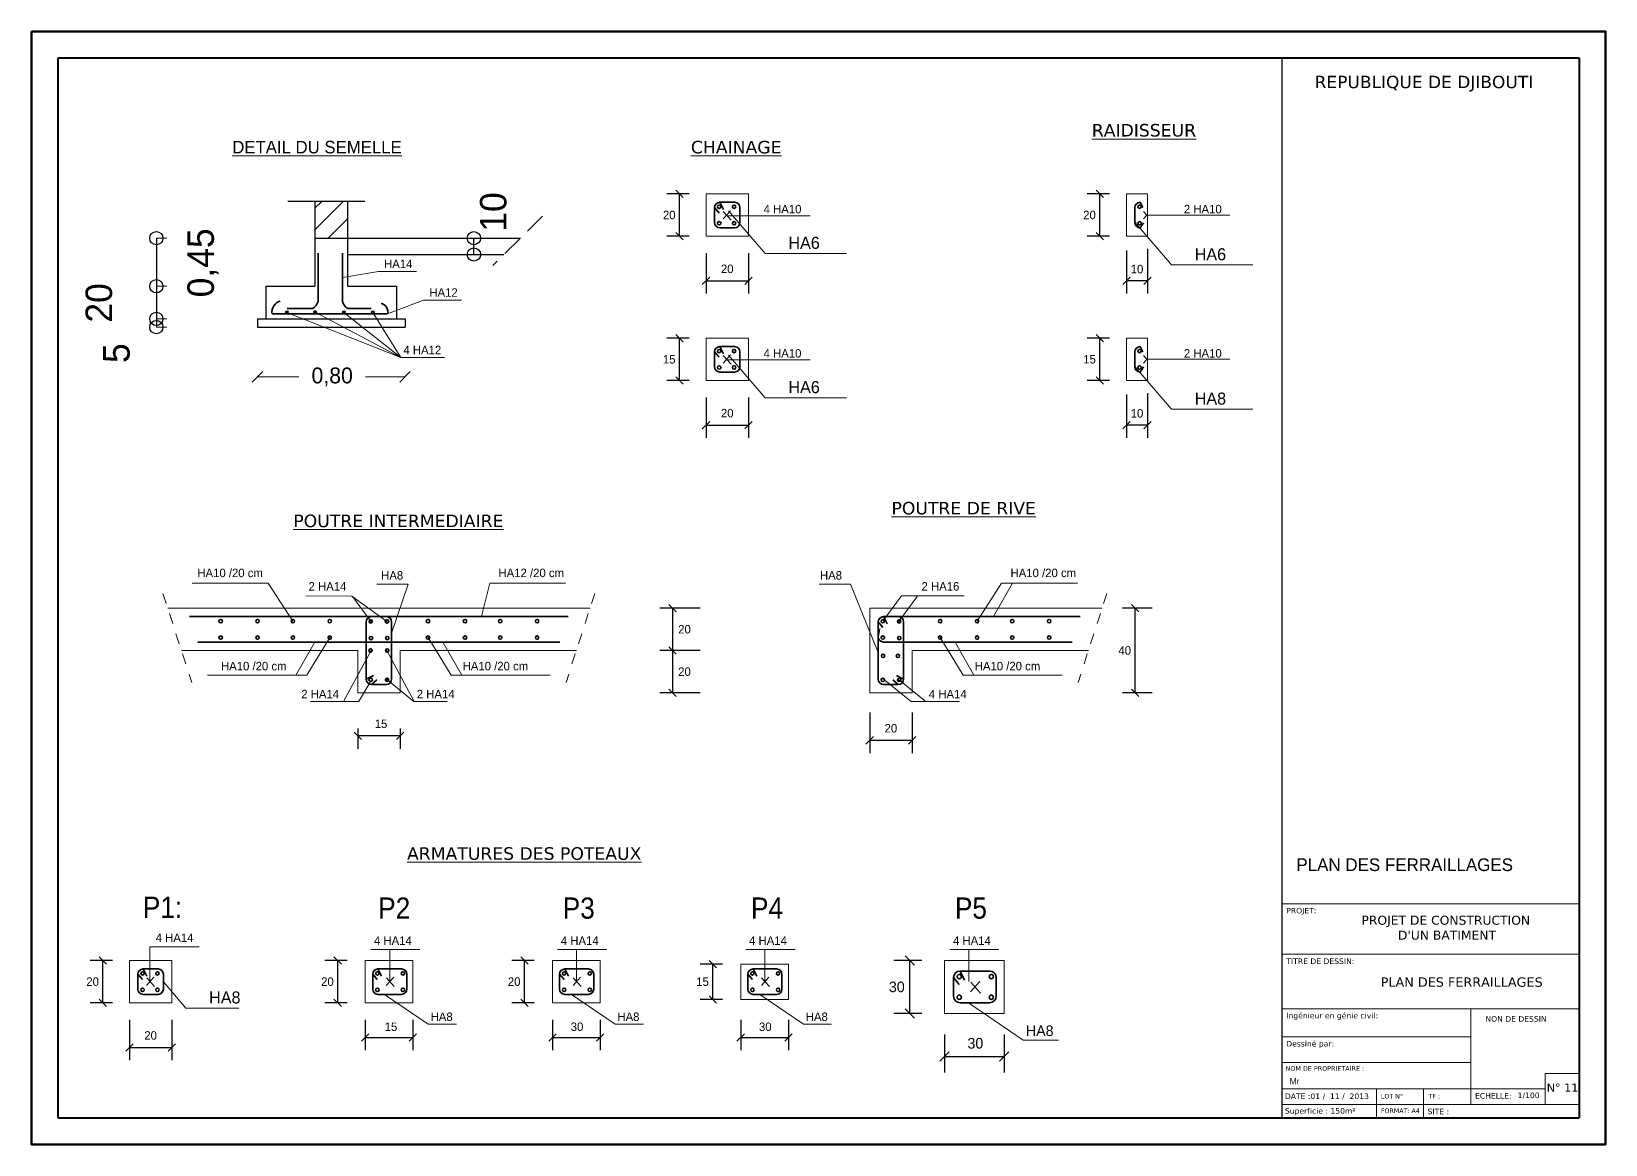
# Model space of a CAD drawing. Extents: x -110 to 3211, y -163 to 893.
# Drawn here: x 485.93 to 500.78, y 7.75 to 18.25 of the extents above; entities that cross this region are included whole.
import ezdxf
from ezdxf.enums import TextEntityAlignment as Align

# ---------------------------------------------------------------- set-up
doc = ezdxf.new("R2010")
doc.units = 0
doc.header["$LTSCALE"] = 0.8
doc.header["$MEASUREMENT"] = 0
doc.linetypes.add('DASHED2', pattern=[0.375, 0.25, -0.125])
doc.linetypes.add('HIDDEN', pattern=[0.375, 0.25, -0.125])
doc.layers.get('0').update_dxf_attribs({"color": 5, "linetype": 'CONTINUOUS'})
doc.layers.get('DEFPOINTS').update_dxf_attribs({"linetype": 'CONTINUOUS'})
for name, color, linetype in [('COMBLDG', 7, 'CONTINUOUS'), ('Cotation', 11, 'CONTINUOUS'), ('COTATITION', 5, 'CONTINUOUS')]:
    doc.layers.add(name, color=color, linetype=linetype)
for name, color, linetype, lineweight in [('DET -FER', 7, 'CONTINUOUS', 13), ('DETAIL', 1, 'CONTINUOUS', 35), ('Layer1', 3, 'CONTINUOUS', 15)]:
    doc.layers.add(name, color=color, linetype=linetype, lineweight=lineweight)
doc.styles.add('style1', font='FTLTLT.TTF', dxfattribs={"width": 0.8, "height": 30})
doc.dimstyles.new('ISO-25', dxfattribs={"dimtxt": 0.25, "dimasz": 0.25, "dimexe": 1.25, "dimexo": 0.625, "dimgap": 0.001, "dimtad": 1, "dimzin": 1, "dimtxsty": 'Standard', "dimblk": 'SMALL', "dimcen": 0.25, "dimse1": 1, "dimse2": 1, "dimazin": 0, "dimtfac": 1, "dimtmove": 1, "dimatfit": 3, "dimldrblk": 'SMALL', "dimfxl": 1, "dimarcsym": 0})

# ---------------------------------------------------------------- blocks, each defined once
blk = doc.blocks.new('_Small')
at = {"color": 0, "linetype": 'ByBlock', "lineweight": -2}
blk.add_circle((0, 0), 0.25, dxfattribs=at)
blk = doc.blocks.new('*D443')
at = {"layer": 'Cotation', "color": 0, "lineweight": -2, "ltscale": 0.3, "transparency": 16777216}
blk.add_line((487.107, 15.843), (487.107, 15.535), dxfattribs=at)
at = {"layer": 'DEFPOINTS', "color": 0, "ltscale": 0.3, "transparency": 16777216}
for p in [(488.141, 15.843), (487.107, 15.535), (488.141, 15.535)]:
    blk.add_point(p, dxfattribs=at)
at = {"layer": 'Cotation', "color": 0, "lineweight": -2, "ltscale": 0.3, "transparency": 16777216, "xscale": 0.250000000000011, "yscale": 0.250000000000011, "zscale": 0.250000000000011}
for p, rotation in [((487.107, 15.843), 90), ((487.107, 15.535), 270)]:
    blk.add_blockref('_Small', p, dxfattribs=dict(at, rotation=rotation))
at = {"layer": 'Cotation', "color": 0, "lineweight": 20, "ltscale": 0.3, "transparency": 16777216, "insert": (486.566, 15.686), "char_height": 0.25, "attachment_point": 5, "rotation": 90}
blk.add_mtext('20', dxfattribs=at)
blk = doc.blocks.new('*D444')
at = {"layer": 'Cotation', "color": 0, "lineweight": -2, "ltscale": 0.3, "transparency": 16777216}
blk.add_line((487.107, 15.535), (487.107, 15.458), dxfattribs=at)
at = {"layer": 'DEFPOINTS', "color": 0, "ltscale": 0.3, "transparency": 16777216}
for p in [(487.107, 15.458), (488.141, 15.535), (488.141, 15.458)]:
    blk.add_point(p, dxfattribs=at)
at = {"layer": 'Cotation', "color": 0, "lineweight": -2, "ltscale": 0.3, "transparency": 16777216, "xscale": 0.250000000000011, "yscale": 0.250000000000011, "zscale": 0.250000000000011}
for p, rotation in [((487.107, 15.535), 90), ((487.107, 15.458), 270)]:
    blk.add_blockref('_Small', p, dxfattribs=dict(at, rotation=rotation))
at = {"layer": 'Cotation', "color": 0, "lineweight": 20, "ltscale": 0.3, "transparency": 16777216, "insert": (486.732, 15.212), "char_height": 0.25, "attachment_point": 5, "rotation": 90}
blk.add_mtext('5', dxfattribs=at)
blk = doc.blocks.new('*D445')
at = {"layer": 'Cotation', "color": 0, "lineweight": -2, "ltscale": 0.3, "transparency": 16777216}
blk.add_line((490.103, 16.143), (490.103, 16.297), dxfattribs=at)
at = {"layer": 'DEFPOINTS', "color": 0, "ltscale": 0.3, "transparency": 16777216}
for p in [(490.103, 16.297), (490.301, 16.297), (490.301, 16.143)]:
    blk.add_point(p, dxfattribs=at)
at = {"layer": 'Cotation', "color": 0, "lineweight": -2, "ltscale": 0.3, "transparency": 16777216, "xscale": 0.250000000000011, "yscale": 0.250000000000011, "zscale": 0.250000000000011}
for p, rotation in [((490.103, 16.297), 90), ((490.103, 16.143), 270)]:
    blk.add_blockref('_Small', p, dxfattribs=dict(at, rotation=rotation))
at = {"layer": 'Cotation', "color": 0, "lineweight": 20, "ltscale": 0.3, "transparency": 16777216, "insert": (490.287, 16.544), "char_height": 0.25, "attachment_point": 5, "rotation": 90}
blk.add_mtext('10', dxfattribs=at)
blk = doc.blocks.new('_OBLIQUE')
at = {"color": 0, "linetype": 'ByBlock'}
blk.add_line((-0.5, -0.5), (0.5, 0.5), dxfattribs=at)
blk = doc.blocks.new('*D446')
at = {"layer": 'Cotation', "color": 0, "lineweight": -2, "ltscale": 0.3, "transparency": 16777216}
blk.add_line((487.107, 16.297), (487.107, 15.843), dxfattribs=at)
at = {"layer": 'DEFPOINTS', "color": 0, "ltscale": 0.3, "transparency": 16777216}
for p in [(488.603, 16.297), (487.107, 15.843), (488.603, 15.843)]:
    blk.add_point(p, dxfattribs=at)
at = {"layer": 'Cotation', "color": 0, "lineweight": -2, "ltscale": 0.3, "transparency": 16777216, "xscale": 0.250000000000011, "yscale": 0.250000000000011, "zscale": 0.250000000000011}
for p, rotation in [((487.107, 16.297), 90), ((487.107, 15.843), 270)]:
    blk.add_blockref('_Small', p, dxfattribs=dict(at, rotation=rotation))
at = {"layer": 'Cotation', "color": 0, "lineweight": 20, "ltscale": 0.3, "transparency": 16777216, "insert": (487.548, 16.064), "char_height": 0.25, "attachment_point": 5, "rotation": 90}
blk.add_mtext('0,45', dxfattribs=at)

msp = doc.modelspace()

# ---------------------------------------------------------------- linework, layer by layer
at = {"color": 5, "lineweight": 40}
for p, q in [((486.179, 17.997), (500.529, 17.997)), ((486.179, 17.997), (486.179, 7.997)), ((500.529, 17.997), (500.529, 7.997)), ((486.179, 7.997), (500.529, 7.997))]:
    msp.add_line(p, q, dxfattribs=at)
at = {"color": 5, "lineweight": 100}
msp.add_lwpolyline([(485.929, 18.247), (500.779, 18.247), (500.779, 7.747), (485.929, 7.747)], close=True, dxfattribs=at)
at = {"layer": 'COMBLDG', "color": 7, "lineweight": 30}
msp.add_line((497.729, 7.997), (497.729, 17.997), dxfattribs=at)
at = {"layer": 'COMBLDG', "color": 7, "lineweight": 9}
for p, q in [((497.729, 10.017, 0.088), (500.529, 10.017, -0.282)), ((497.729, 9.541, 0.088), (500.529, 9.541, -0.282)), ((497.729, 9.028, 0.088), (500.529, 9.028, -0.282)), ((499.508, 9.028, -0.147), (499.508, 8.124, -0.266)), ((497.729, 8.762, 0), (499.508, 8.762, -0.235)), ((497.729, 8.519, 0.088), (499.508, 8.519, -0.147)), ((500.209, 8.418, -0.533), (500.529, 8.418, -0.565)), ((500.209, 8.418, 0), (500.209, 8.124, 0)), ((497.729, 8.271), (500.209, 8.271, -0.25)), ((498.619, 8.271, 0.019), (498.619, 7.997, -0.017)), ((499.063, 7.997, 0), (499.063, 8.271, 0)), ((497.729, 8.124, 0), (500.529, 8.124))]:
    msp.add_line(p, q, dxfattribs=at)
at = {"layer": 'Cotation', "ltscale": 0.15}
for p, q in [((492.133, 16.715, -7.109), (491.923, 16.715, -7.109)), ((492.043, 16.315, -7.109), (492.043, 16.715, -7.109)), ((496.099, 16.715, -7.109), (495.889, 16.715, -7.109)), ((496.009, 16.315, -7.109), (496.009, 16.715, -7.109)), ((492.133, 16.315, -7.109), (491.923, 16.315, -7.109)), ((496.099, 16.315, -7.109), (495.889, 16.315, -7.109)), ((496.459, 16.195, -7.109), (496.459, 15.774, -7.109)), ((492.293, 16.155, -7.109), (492.293, 15.774, -7.109)), ((492.693, 16.155, -7.109), (492.693, 15.774, -7.109)), ((496.259, 16.182, -7.109), (496.259, 15.774, -7.109)), ((492.293, 15.894, -7.109), (492.693, 15.894, -7.109)), ((496.459, 15.894, -7.109), (496.259, 15.894, -7.109)), ((492.133, 15.354, -7.109), (491.923, 15.354, -7.109)), ((492.043, 14.954, -7.109), (492.043, 15.354, -7.109)), ((496.099, 15.354, -7.109), (495.889, 15.354, -7.109)), ((496.009, 14.954, -7.109), (496.009, 15.354, -7.109)), ((492.133, 14.954, -7.109), (491.923, 14.954, -7.109)), ((496.099, 14.954, -7.109), (495.889, 14.954, -7.109)), ((492.293, 14.794, -7.109), (492.293, 14.413, -7.109)), ((492.693, 14.794, -7.109), (492.693, 14.413, -7.109)), ((496.259, 14.821, -7.109), (496.259, 14.413, -7.109)), ((496.459, 14.834, -7.109), (496.459, 14.413, -7.109)), ((492.293, 14.533, -7.109), (492.693, 14.533, -7.109)), ((496.459, 14.533, -7.109), (496.259, 14.533, -7.109)), ((492.238, 12.807, -7.109), (491.857, 12.807, -7.109)), ((491.977, 12.807, -7.109), (491.977, 12.407, -7.109)), ((496.501, 12.807, -7.109), (496.221, 12.807, -7.109)), ((496.341, 12.007, -7.109), (496.341, 12.807, -7.109)), ((492.238, 12.407, -7.109), (491.857, 12.407, -7.109)), ((492.238, 12.407, -7.109), (491.857, 12.407, -7.109)), ((491.977, 12.407, -7.109), (491.977, 12.007, -7.109)), ((492.238, 12.007, -7.109), (491.857, 12.007, -7.109)), ((496.501, 12.007, -7.109), (496.221, 12.007, -7.109)), ((493.837, 11.821, -7.109), (493.837, 11.44, -7.109)), ((494.237, 11.821, -7.109), (494.237, 11.44, -7.109)), ((489.007, 11.672, -7.109), (489.007, 11.481, -7.109)), ((489.407, 11.601, -7.109), (489.007, 11.601, -7.109)), ((489.407, 11.672, -7.109), (489.407, 11.481, -7.109)), ((493.837, 11.56, -7.109), (494.237, 11.56, -7.109)), ((486.693, 9.483, -7.109), (486.483, 9.483, -7.109)), ((486.603, 9.083, -7.109), (486.603, 9.483, -7.109)), ((488.908, 9.483, -7.109), (488.698, 9.483, -7.109)), ((488.818, 9.083, -7.109), (488.818, 9.483, -7.109)), ((490.671, 9.483, -7.109), (490.461, 9.483, -7.109)), ((490.581, 9.083, -7.109), (490.581, 9.483, -7.109)), ((492.447, 9.449, -7.109), (492.237, 9.449, -7.109)), ((492.357, 9.115, -7.109), (492.357, 9.449, -7.109)), ((494.328, 9.483, -7.109), (494.065, 9.483, -7.109)), ((494.215, 8.983, -7.109), (494.215, 9.483, -7.109)), ((486.693, 9.083, -7.109), (486.483, 9.083, -7.109)), ((488.908, 9.083, -7.109), (488.698, 9.083, -7.109)), ((490.671, 9.083, -7.109), (490.461, 9.083, -7.109)), ((492.447, 9.115, -7.109), (492.237, 9.115, -7.109)), ((486.853, 8.923, -7.109), (486.853, 8.542, -7.109)), ((487.253, 8.923, -7.109), (487.253, 8.542, -7.109)), ((489.076, 8.923, -7.109), (489.076, 8.637, -7.109)), ((489.526, 8.923, -7.109), (489.526, 8.637, -7.109)), ((490.844, 8.923, -7.109), (490.844, 8.637, -7.109)), ((491.294, 8.923, -7.109), (491.294, 8.637, -7.109)), ((492.62, 8.923, -7.109), (492.62, 8.637, -7.109)), ((493.07, 8.923, -7.109), (493.07, 8.637, -7.109)), ((494.328, 8.983, -7.109), (494.065, 8.983, -7.109)), ((494.544, 8.783, -7.109), (494.544, 8.426, -7.109)), ((495.106, 8.783, -7.109), (495.106, 8.426, -7.109)), ((486.853, 8.662, -7.109), (487.253, 8.662, -7.109)), ((489.076, 8.757, -7.109), (489.526, 8.757, -7.109)), ((490.844, 8.757, -7.109), (491.294, 8.757, -7.109)), ((492.62, 8.757, -7.109), (493.07, 8.757, -7.109)), ((494.544, 8.576, -7.109), (495.106, 8.576, -7.109))]:
    msp.add_line(p, q, dxfattribs=at)
at = {"layer": 'Cotation', "linetype": 'DASHED2', "lineweight": 20, "ltscale": 0.3}
for p, q in [((487.107, 16.297, -7.109), (487.26, 16.297, -7.109)), ((487.107, 15.843, -7.109), (487.26, 15.843, -7.109)), ((487.107, 15.535, -7.109), (487.26, 15.535, -7.109)), ((487.107, 15.458, -7.109), (487.26, 15.458, -7.109))]:
    msp.add_line(p, q, dxfattribs=at)
at = {"layer": 'Cotation', "lineweight": 20, "ltscale": 0.3}
for p, q in [((488.061, 14.998, -7.109), (488.061, 14.988, -7.109)), ((488.061, 14.988, -7.109), (488.452, 14.988, -7.109)), ((489.453, 14.988, -7.109), (489.079, 14.988, -7.109)), ((489.453, 14.998, -7.109), (489.453, 14.988, -7.109))]:
    msp.add_line(p, q, dxfattribs=at)
at = {"layer": 'COTATITION', "color": 7, "lineweight": 25}
for p, q in [((488.349, 16.647, -7.109), (489.074, 16.647, -7.109)), ((488.603, 16.647, -7.109), (488.603, 15.843, -7.109)), ((488.603, 16.375, -7.109), (488.874, 16.647, -7.109)), ((488.603, 16.58, -7.109), (488.67, 16.647, -7.109)), ((488.911, 16.647, -7.109), (488.911, 15.843, -7.109)), ((488.729, 16.297, -7.109), (488.911, 16.479, -7.109)), ((488.603, 16.297, -7.109), (490.542, 16.297, -7.109)), ((488.911, 16.143, -7.109), (490.386, 16.143, -7.109)), ((488.141, 15.843, -7.109), (488.603, 15.843, -7.109)), ((488.141, 15.843, -7.109), (488.141, 15.535, -7.109)), ((488.911, 15.843, -7.109), (489.373, 15.843, -7.109)), ((489.373, 15.843, -7.109), (489.373, 15.535, -7.109)), ((488.061, 15.535, -7.109), (488.061, 15.458, -7.109)), ((488.061, 15.535, -7.109), (489.453, 15.535, -7.109)), ((488.061, 15.458, -7.109), (489.453, 15.458, -7.109)), ((489.453, 15.535, -7.109), (489.453, 15.458, -7.109))]:
    msp.add_line(p, q, dxfattribs=at)
at = {"layer": 'COTATITION', "color": 7, "linetype": 'DASHED2', "lineweight": 25}
msp.add_line((490.75, 16.503, -7.109), (490.282, 16.04, -7.109), dxfattribs=at)
at = {"layer": 'COTATITION', "color": 7, "lineweight": 25, "elevation": -7.109}
msp.add_lwpolyline([(488.141, 15.843), (488.603, 15.843)], dxfattribs=at)
at = {"layer": 'DET -FER', "ltscale": 0.15}
for p, q in [((492.693, 16.715, -7.109), (492.293, 16.715, -7.109)), ((492.293, 16.715, -7.109), (492.293, 16.315, -7.109)), ((492.693, 16.715, -7.109), (492.293, 16.715, -7.109)), ((492.293, 16.715, -7.109), (492.293, 16.315, -7.109)), ((492.693, 16.715, -7.109), (492.693, 16.315, -7.109)), ((492.693, 16.715, -7.109), (492.693, 16.315, -7.109)), ((496.459, 16.715, -7.109), (496.259, 16.715, -7.109)), ((496.259, 16.715, -7.109), (496.259, 16.315, -7.109)), ((496.459, 16.715, -7.109), (496.259, 16.715, -7.109)), ((496.259, 16.715, -7.109), (496.259, 16.315, -7.109)), ((496.459, 16.715, -7.109), (496.459, 16.315, -7.109)), ((492.693, 16.315, -7.109), (492.293, 16.315, -7.109)), ((492.693, 16.315, -7.109), (492.293, 16.315, -7.109)), ((496.459, 16.315, -7.109), (496.259, 16.315, -7.109)), ((496.459, 16.315, -7.109), (496.259, 16.315, -7.109)), ((492.693, 15.354, -7.109), (492.293, 15.354, -7.109)), ((492.293, 15.354, -7.109), (492.293, 14.954, -7.109)), ((492.693, 15.354, -7.109), (492.293, 15.354, -7.109)), ((492.293, 15.354, -7.109), (492.293, 14.954, -7.109)), ((492.693, 15.354, -7.109), (492.693, 14.954, -7.109)), ((492.693, 15.354, -7.109), (492.693, 14.954, -7.109)), ((496.459, 15.354, -7.109), (496.259, 15.354, -7.109)), ((496.259, 15.354, -7.109), (496.259, 14.954, -7.109)), ((496.459, 15.354, -7.109), (496.259, 15.354, -7.109)), ((496.259, 15.354, -7.109), (496.259, 14.954, -7.109)), ((496.459, 15.354, -7.109), (496.459, 14.954, -7.109)), ((492.693, 14.954, -7.109), (492.293, 14.954, -7.109)), ((492.693, 14.954, -7.109), (492.293, 14.954, -7.109)), ((496.459, 14.954, -7.109), (496.259, 14.954, -7.109)), ((496.459, 14.954, -7.109), (496.259, 14.954, -7.109)), ((487.214, 12.807, -7.109), (489.407, 12.807, -7.109)), ((491.199, 12.807, -7.109), (489.407, 12.807, -7.109)), ((496.03, 12.807, -7.109), (493.837, 12.807, -7.109)), ((493.837, 12.807, -7.109), (493.837, 12.007, -7.109)), ((487.343, 12.407, -7.109), (489.007, 12.407, -7.109)), ((489.007, 12.407, -7.109), (489.007, 12.007, -7.109)), ((489.407, 12.407, -7.109), (489.407, 12.007, -7.109)), ((491.07, 12.407, -7.109), (489.407, 12.407, -7.109)), ((494.237, 12.407, -7.109), (494.237, 12.007, -7.109)), ((495.901, 12.407, -7.109), (494.237, 12.407, -7.109)), ((489.007, 12.007, -7.109), (489.407, 12.007, -7.109)), ((494.237, 12.007, -7.109), (493.837, 12.007, -7.109)), ((487.253, 9.483, -7.109), (486.853, 9.483, -7.109)), ((486.853, 9.483, -7.109), (486.853, 9.083, -7.109)), ((487.253, 9.483, -7.109), (486.853, 9.483, -7.109)), ((486.853, 9.483, -7.109), (486.853, 9.083, -7.109)), ((487.253, 9.483, -7.109), (487.253, 9.083, -7.109)), ((487.253, 9.483, -7.109), (487.253, 9.083, -7.109)), ((489.526, 9.483, -7.109), (489.076, 9.483, -7.109)), ((489.076, 9.483, -7.109), (489.076, 9.083, -7.109)), ((489.526, 9.483, -7.109), (489.526, 9.083, -7.109)), ((491.294, 9.483, -7.109), (490.844, 9.483, -7.109)), ((490.844, 9.483, -7.109), (490.844, 9.083, -7.109)), ((491.294, 9.483, -7.109), (491.294, 9.083, -7.109)), ((493.07, 9.449, -7.109), (492.62, 9.449, -7.109)), ((492.62, 9.449, -7.109), (492.62, 9.115, -7.109)), ((493.07, 9.449, -7.109), (493.07, 9.115, -7.109)), ((495.106, 9.483, -7.109), (494.544, 9.483, -7.109)), ((494.544, 9.483, -7.109), (494.544, 8.983, -7.109)), ((495.106, 9.483, -7.109), (495.106, 8.983, -7.109)), ((487.253, 9.083, -7.109), (486.853, 9.083, -7.109)), ((487.253, 9.083, -7.109), (486.853, 9.083, -7.109)), ((489.526, 9.083, -7.109), (489.076, 9.083, -7.109)), ((491.294, 9.083, -7.109), (490.844, 9.083, -7.109)), ((493.07, 9.115, -7.109), (492.62, 9.115, -7.109)), ((495.106, 8.983, -7.109), (494.544, 8.983, -7.109))]:
    msp.add_line(p, q, dxfattribs=at)
at = {"layer": 'DETAIL', "ltscale": 0.15}
for p, q in [((492.423, 16.635, -7.109), (492.563, 16.635, -7.109)), ((492.423, 16.635, -7.109), (492.563, 16.635, -7.109)), ((492.423, 16.635, -7.109), (492.457, 16.567, -7.109)), ((496.389, 16.635, -7.109), (496.414, 16.585, -7.109)), ((492.373, 16.445, -7.109), (492.373, 16.585, -7.109)), ((492.373, 16.585, -7.109), (492.417, 16.533, -7.109)), ((492.613, 16.585, -7.109), (492.613, 16.445, -7.109)), ((496.339, 16.445, -7.109), (496.339, 16.585, -7.109)), ((492.563, 16.395, -7.109), (492.423, 16.395, -7.109)), ((496.389, 16.395, -7.109), (496.419, 16.443, -7.109)), ((488.633, 16.154, -7.109), (488.633, 15.7, -7.109)), ((488.863, 16.154, -7.109), (488.863, 15.7, -7.109)), ((488.583, 15.632, -7.109), (488.341, 15.632, -7.109)), ((488.913, 15.632, -7.109), (489.133, 15.632, -7.109)), ((488.2, 15.583, -7.109), (489.289, 15.583, -7.109)), ((492.373, 15.084, -7.109), (492.373, 15.224, -7.109)), ((492.373, 15.224, -7.109), (492.417, 15.173, -7.109)), ((492.423, 15.274, -7.109), (492.563, 15.274, -7.109)), ((492.423, 15.274, -7.109), (492.563, 15.274, -7.109)), ((492.423, 15.274, -7.109), (492.457, 15.206, -7.109)), ((492.613, 15.224, -7.109), (492.613, 15.084, -7.109)), ((496.339, 15.084, -7.109), (496.339, 15.224, -7.109)), ((496.389, 15.274, -7.109), (496.414, 15.224, -7.109)), ((492.563, 15.034, -7.109), (492.423, 15.034, -7.109)), ((496.389, 15.034, -7.109), (496.419, 15.082, -7.109)), ((489.277, 12.727, -7.109), (487.42, 12.727, -7.109)), ((489.087, 12.677, -7.109), (489.087, 12.137, -7.109)), ((489.277, 12.727, -7.109), (489.137, 12.727, -7.109)), ((489.677, 12.727, -7.109), (489.137, 12.727, -7.109)), ((489.277, 12.727, -7.109), (490.993, 12.727, -7.109)), ((489.277, 12.727, -7.109), (489.277, 12.727, -7.109)), ((489.277, 12.727, -7.109), (489.277, 12.727, -7.109)), ((489.327, 12.677, -7.109), (489.327, 12.137, -7.109)), ((493.917, 12.537, -7.109), (493.917, 12.677, -7.109)), ((493.917, 12.677, -7.109), (493.961, 12.625, -7.109)), ((493.917, 12.137, -7.109), (493.917, 12.677, -7.109)), ((493.967, 12.727, -7.109), (495.824, 12.727, -7.109)), ((493.967, 12.727, -7.109), (494.107, 12.727, -7.109)), ((493.967, 12.727, -7.109), (494.001, 12.658, -7.109)), ((493.967, 12.727, -7.109), (494.107, 12.727, -7.109)), ((494.157, 12.677, -7.109), (494.157, 12.137, -7.109)), ((487.498, 12.487, -7.109), (489.727, 12.487, -7.109)), ((490.915, 12.487, -7.109), (489.327, 12.487, -7.109)), ((493.917, 12.537, -7.109), (493.929, 12.613, -7.109)), ((495.746, 12.487, -7.109), (493.967, 12.487, -7.109)), ((489.087, 12.277, -7.109), (489.087, 12.137, -7.109)), ((489.327, 12.277, -7.109), (489.327, 12.137, -7.109)), ((493.917, 12.137, -7.109), (493.917, 12.277, -7.109)), ((493.917, 12.137, -7.109), (493.917, 12.277, -7.109)), ((494.157, 12.277, -7.109), (494.157, 12.137, -7.109)), ((489.087, 12.137, -7.109), (489.155, 12.171, -7.109)), ((489.137, 12.087, -7.109), (489.188, 12.13, -7.109)), ((489.277, 12.087, -7.109), (489.137, 12.087, -7.109)), ((489.137, 12.087, -7.109), (489.277, 12.087, -7.109)), ((494.107, 12.087, -7.109), (493.967, 12.087, -7.109)), ((494.107, 12.087, -7.109), (493.967, 12.087, -7.109)), ((494.107, 12.087, -7.109), (494.056, 12.13, -7.109)), ((494.157, 12.137, -7.109), (494.089, 12.171, -7.109)), ((486.983, 9.403, -7.109), (487.123, 9.403, -7.109)), ((486.983, 9.403, -7.109), (487.123, 9.403, -7.109)), ((486.983, 9.403, -7.109), (487.017, 9.335, -7.109)), ((489.198, 9.403, -7.109), (489.42, 9.403, -7.109)), ((489.198, 9.403, -7.109), (489.338, 9.403, -7.109)), ((489.198, 9.403, -7.109), (489.232, 9.335, -7.109)), ((490.961, 9.403, -7.109), (491.183, 9.403, -7.109)), ((490.961, 9.403, -7.109), (491.101, 9.403, -7.109)), ((490.961, 9.403, -7.109), (490.995, 9.335, -7.109)), ((492.737, 9.403, -7.109), (492.959, 9.403, -7.109)), ((492.737, 9.403, -7.109), (492.877, 9.403, -7.109)), ((492.737, 9.403, -7.109), (492.771, 9.335, -7.109)), ((494.69, 9.383, -7.109), (494.968, 9.383, -7.109)), ((494.69, 9.383, -7.109), (494.865, 9.383, -7.109)), ((494.69, 9.383, -7.109), (494.732, 9.298, -7.109)), ((486.933, 9.213, -7.109), (486.933, 9.353, -7.109)), ((486.933, 9.353, -7.109), (486.977, 9.302, -7.109)), ((487.173, 9.353, -7.109), (487.173, 9.213, -7.109)), ((489.148, 9.213, -7.109), (489.148, 9.353, -7.109)), ((489.148, 9.353, -7.109), (489.191, 9.302, -7.109)), ((489.47, 9.353, -7.109), (489.47, 9.213, -7.109)), ((490.911, 9.213, -7.109), (490.911, 9.353, -7.109)), ((490.911, 9.353, -7.109), (490.954, 9.302, -7.109)), ((491.233, 9.353, -7.109), (491.233, 9.213, -7.109)), ((492.687, 9.213, -7.109), (492.687, 9.353, -7.109)), ((492.687, 9.353, -7.109), (492.73, 9.302, -7.109)), ((493.009, 9.353, -7.109), (493.009, 9.213, -7.109)), ((494.628, 9.146, -7.109), (494.628, 9.321, -7.109)), ((494.628, 9.321, -7.109), (494.682, 9.256, -7.109)), ((495.03, 9.321, -7.109), (495.03, 9.146, -7.109)), ((487.123, 9.163, -7.109), (486.983, 9.163, -7.109)), ((489.42, 9.163, -7.109), (489.198, 9.163, -7.109)), ((491.183, 9.163, -7.109), (490.961, 9.163, -7.109)), ((492.959, 9.163, -7.109), (492.737, 9.163, -7.109)), ((494.968, 9.083, -7.109), (494.69, 9.083, -7.109))]:
    msp.add_line(p, q, dxfattribs=at)
for centre, radius in [((492.417, 16.593, -7.109), 0.0159), ((492.557, 16.593, -7.109), 0.0159), ((496.383, 16.593, -7.109), 0.0159), ((492.417, 16.438, -7.109), 0.0159), ((492.557, 16.438, -7.109), 0.0159), ((496.383, 16.438, -7.109), 0.0159), ((488.339, 15.597, -7.109), 0.0122), ((488.606, 15.598, -7.109), 0.0122), ((488.877, 15.597, -7.109), 0.0122), ((489.15, 15.597, -7.109), 0.0122), ((492.417, 15.232, -7.109), 0.0159), ((492.557, 15.232, -7.109), 0.0159), ((496.383, 15.232, -7.109), 0.0159), ((492.417, 15.077, -7.109), 0.0159), ((492.557, 15.077, -7.109), 0.0159), ((496.383, 15.077, -7.109), 0.0159), ((487.714, 12.684, -7.109), 0.0159), ((488.062, 12.684, -7.109), 0.0159), ((488.395, 12.684, -7.109), 0.0159), ((488.743, 12.684, -7.109), 0.0159), ((489.13, 12.682, -7.109), 0.0159), ((489.283, 12.682, -7.109), 0.0159), ((489.67, 12.684, -7.109), 0.0159), ((490.019, 12.684, -7.109), 0.0159), ((490.351, 12.684, -7.109), 0.0159), ((490.699, 12.684, -7.109), 0.0159), ((493.961, 12.684, -7.109), 0.0159), ((494.114, 12.682, -7.109), 0.0159), ((494.501, 12.684, -7.109), 0.0159), ((494.85, 12.684, -7.109), 0.0159), ((495.182, 12.684, -7.109), 0.0159), ((495.53, 12.684, -7.109), 0.0159), ((487.714, 12.529, -7.109), 0.0159), ((488.062, 12.529, -7.109), 0.0159), ((488.395, 12.529, -7.109), 0.0159), ((488.743, 12.529, -7.109), 0.0159), ((489.132, 12.524, -7.109), 0.0159), ((489.285, 12.524, -7.109), 0.0159), ((489.67, 12.529, -7.109), 0.0159), ((490.019, 12.529, -7.109), 0.0159), ((490.351, 12.529, -7.109), 0.0159), ((490.699, 12.529, -7.109), 0.0159), ((493.961, 12.529, -7.109), 0.0159), ((494.116, 12.524, -7.109), 0.0159), ((494.501, 12.529, -7.109), 0.0159), ((494.85, 12.529, -7.109), 0.0159), ((495.182, 12.529, -7.109), 0.0159), ((495.53, 12.529, -7.109), 0.0159), ((489.128, 12.407, -7.109), 0.0159), ((489.285, 12.407, -7.109), 0.0159), ((493.963, 12.356, -7.109), 0.0159), ((494.103, 12.356, -7.109), 0.0159), ((489.129, 12.131, -7.109), 0.0159), ((489.284, 12.131, -7.109), 0.0159), ((493.961, 12.129, -7.109), 0.0159), ((494.115, 12.131, -7.109), 0.0159), ((486.977, 9.361, -7.109), 0.0159), ((487.117, 9.361, -7.109), 0.0159), ((489.192, 9.361, -7.109), 0.0159), ((489.434, 9.361, -7.109), 0.0159), ((490.954, 9.361, -7.109), 0.0159), ((491.196, 9.361, -7.109), 0.0159), ((492.731, 9.361, -7.109), 0.0159), ((492.973, 9.361, -7.109), 0.0159), ((486.977, 9.206, -7.109), 0.0159), ((487.117, 9.206, -7.109), 0.0159), ((489.192, 9.206, -7.109), 0.0159), ((489.434, 9.206, -7.109), 0.0159), ((490.954, 9.206, -7.109), 0.0159), ((491.196, 9.206, -7.109), 0.0159), ((492.731, 9.206, -7.109), 0.0159), ((492.973, 9.206, -7.109), 0.0159), ((494.682, 9.331, -7.109), 0.0199), ((494.985, 9.331, -7.109), 0.0199), ((494.682, 9.136, -7.109), 0.0199), ((494.985, 9.136, -7.109), 0.0199)]:
    msp.add_circle(centre, radius, dxfattribs=at)
for centre, radius, start, end in [((492.423, 16.585, -7.109), 0.05, 90, 180), ((492.423, 16.585, -7.109), 0.05, 90, 180), ((492.563, 16.585, -7.109), 0.05, 0, 90), ((496.389, 16.585, -7.109), 0.05, 90, 180), ((496.389, 16.585, -7.109), 0.05, 90, 180), ((492.423, 16.445, -7.109), 0.05, 180, 270), ((492.563, 16.445, -7.109), 0.05, 270, 0), ((496.389, 16.445, -7.109), 0.05, 180, 270), ((488.307, 15.599, -7.109), 0.109, 106.2583, 188.2795), ((488.501, 15.746, -7.109), 0.14, 306.0783, 341.1388), ((488.995, 15.746, -7.109), 0.14, 198.8612, 233.9217), ((489.21, 15.602, -7.109), 0.0813, 346.8923, 78.2681), ((492.423, 15.224, -7.109), 0.05, 90, 180), ((492.423, 15.224, -7.109), 0.05, 90, 180), ((492.563, 15.224, -7.109), 0.05, 0, 90), ((496.389, 15.224, -7.109), 0.05, 90, 180), ((496.389, 15.224, -7.109), 0.05, 90, 180), ((492.423, 15.084, -7.109), 0.05, 180, 270), ((492.563, 15.084, -7.109), 0.05, 270, 0), ((496.389, 15.084, -7.109), 0.05, 180, 270), ((489.137, 12.677, -7.109), 0.05, 90, 180), ((489.277, 12.677, -7.109), 0.05, 0, 90), ((493.967, 12.677, -7.109), 0.05, 90, 180), ((493.967, 12.677, -7.109), 0.05, 90, 180), ((493.967, 12.677, -7.109), 0.05, 90, 180), ((494.107, 12.677, -7.109), 0.05, 0, 90), ((493.967, 12.537, -7.109), 0.05, 180, 270), ((489.137, 12.137, -7.109), 0.05, 180, 270), ((489.137, 12.137, -7.109), 0.05, 180, 270), ((489.277, 12.137, -7.109), 0.05, 270, 0), ((489.277, 12.137, -7.109), 0.05, 270, 0), ((493.967, 12.137, -7.109), 0.05, 180, 270), ((493.967, 12.137, -7.109), 0.05, 180, 270), ((493.967, 12.137, -7.109), 0.05, 180, 270), ((494.107, 12.137, -7.109), 0.05, 270, 0), ((494.107, 12.137, -7.109), 0.05, 270, 0), ((486.983, 9.353, -7.109), 0.05, 90, 180), ((486.983, 9.353, -7.109), 0.05, 90, 180), ((487.123, 9.353, -7.109), 0.05, 0, 90), ((489.198, 9.353, -7.109), 0.05, 90, 180), ((489.198, 9.353, -7.109), 0.05, 90, 180), ((489.42, 9.353, -7.109), 0.05, 0, 90), ((490.961, 9.353, -7.109), 0.05, 90, 180), ((490.961, 9.353, -7.109), 0.05, 90, 180), ((491.183, 9.353, -7.109), 0.05, 0, 90), ((492.737, 9.353, -7.109), 0.05, 90, 180), ((492.737, 9.353, -7.109), 0.05, 90, 180), ((492.959, 9.353, -7.109), 0.05, 0, 90), ((494.69, 9.321, -7.109), 0.0625, 90, 180), ((494.69, 9.321, -7.109), 0.0625, 90, 180), ((494.968, 9.321, -7.109), 0.0625, 0, 90), ((486.983, 9.213, -7.109), 0.05, 180, 270), ((487.123, 9.213, -7.109), 0.05, 270, 0), ((489.198, 9.213, -7.109), 0.05, 180, 270), ((489.42, 9.213, -7.109), 0.05, 270, 0), ((490.961, 9.213, -7.109), 0.05, 180, 270), ((491.183, 9.213, -7.109), 0.05, 270, 0), ((492.737, 9.213, -7.109), 0.05, 180, 270), ((492.959, 9.213, -7.109), 0.05, 270, 0), ((494.69, 9.146, -7.109), 0.0625, 180, 270), ((494.968, 9.146, -7.109), 0.0625, 270, 0)]:
    msp.add_arc(centre, radius, start, end, dxfattribs=at)
at = {"layer": 'Layer1', "lineweight": 9, "ltscale": 0.15}
for p, q in [((492.524, 16.556, -7.109), (492.454, 16.478, -7.109)), ((492.456, 16.55, -7.109), (492.53, 16.468, -7.109)), ((492.493, 16.509, -7.109), (493.275, 16.509, -7.109)), ((496.453, 16.515, -7.109), (496.419, 16.478, -7.109)), ((496.421, 16.55, -7.109), (496.453, 16.515, -7.109)), ((496.452, 16.515, -7.109), (497.235, 16.515, -7.109)), ((488.863, 15.927, -7.109), (489.202, 15.983, -7.109)), ((489.202, 15.983, -7.109), (489.56, 15.983, -7.109)), ((488.339, 15.597, -7.109), (489.415, 15.171, -7.109)), ((488.606, 15.598, -7.109), (489.415, 15.171, -7.109)), ((488.877, 15.597, -7.109), (489.415, 15.171, -7.109)), ((489.15, 15.597, -7.109), (489.414, 15.171, -7.109)), ((489.289, 15.583, -7.109), (489.629, 15.713, -7.109)), ((489.628, 15.713, -7.109), (489.987, 15.713, -7.109)), ((489.414, 15.171, -7.109), (489.825, 15.171, -7.109)), ((492.524, 15.195, -7.109), (492.454, 15.117, -7.109)), ((492.456, 15.19, -7.109), (492.53, 15.107, -7.109)), ((492.493, 15.148, -7.109), (493.275, 15.148, -7.109)), ((496.453, 15.154, -7.109), (496.419, 15.117, -7.109)), ((496.421, 15.19, -7.109), (496.453, 15.154, -7.109)), ((496.452, 15.154, -7.109), (497.235, 15.154, -7.109)), ((488.161, 13.041, -7.109), (487.446, 13.041, -7.109)), ((488.395, 12.684, -7.109), (488.162, 13.041, -7.109)), ((488.95, 12.921, -7.109), (488.517, 12.922, -7.109)), ((490.175, 12.727, -7.109), (490.252, 13.041, -7.109)), ((490.252, 13.041, -7.109), (490.967, 13.041, -7.109)), ((494.137, 12.922, -7.109), (494.727, 12.922, -7.109)), ((494.85, 12.684, -7.109), (495.082, 13.041, -7.109)), ((495.083, 13.041, -7.109), (495.798, 13.041, -7.109)), ((488.743, 12.529, -7.109), (488.526, 12.173, -7.109)), ((489.67, 12.529, -7.109), (489.887, 12.173, -7.109)), ((494.501, 12.529, -7.109), (494.718, 12.173, -7.109)), ((489.136, 12.413, -7.109), (488.873, 11.925, -7.109)), ((489.277, 12.413, -7.109), (489.54, 11.925, -7.109)), ((488.525, 12.173, -7.109), (487.591, 12.173, -7.109)), ((489.129, 12.117, -7.109), (489.013, 11.924, -7.109)), ((489.277, 12.137, -7.109), (489.54, 11.924, -7.109)), ((489.888, 12.173, -7.109), (490.822, 12.173, -7.109)), ((493.967, 12.137, -7.109), (494.231, 11.924, -7.109)), ((494.107, 12.137, -7.109), (494.371, 11.924, -7.109)), ((494.719, 12.173, -7.109), (495.653, 12.173, -7.109)), ((489.013, 11.925, -7.109), (488.561, 11.925, -7.109)), ((489.54, 11.925, -7.109), (489.852, 11.925, -7.109)), ((494.231, 11.925, -7.109), (494.683, 11.925, -7.109)), ((487.047, 9.283, -7.109), (487.047, 9.613, -7.109)), ((487.047, 9.613, -7.109), (487.51, 9.613, -7.109)), ((489.131, 9.585, -7.109), (489.594, 9.585, -7.109)), ((489.31, 9.283, -7.109), (489.31, 9.585, -7.109)), ((490.893, 9.585, -7.109), (491.356, 9.585, -7.109)), ((491.072, 9.283, -7.109), (491.072, 9.585, -7.109)), ((492.67, 9.585, -7.109), (493.133, 9.585, -7.109)), ((492.849, 9.283, -7.109), (492.849, 9.585, -7.109)), ((494.594, 9.585, -7.109), (495.056, 9.585, -7.109)), ((494.772, 9.283, -7.109), (494.772, 9.585, -7.109)), ((487.084, 9.324, -7.109), (487.014, 9.246, -7.109)), ((487.016, 9.319, -7.109), (487.09, 9.236, -7.109)), ((489.346, 9.324, -7.109), (489.276, 9.246, -7.109)), ((489.278, 9.319, -7.109), (489.352, 9.236, -7.109)), ((491.109, 9.324, -7.109), (491.038, 9.246, -7.109)), ((491.04, 9.319, -7.109), (491.115, 9.236, -7.109)), ((492.885, 9.324, -7.109), (492.815, 9.246, -7.109)), ((492.817, 9.319, -7.109), (492.891, 9.236, -7.109)), ((494.875, 9.284, -7.109), (494.787, 9.187, -7.109)), ((494.79, 9.277, -7.109), (494.883, 9.174, -7.109))]:
    msp.add_line(p, q, dxfattribs=at)
at = {"layer": 'Layer1'}
for p, q in [((492.506, 16.555, -7.109), (492.851, 16.153, -7.109)), ((496.339, 16.447, -7.109), (496.684, 16.045, -7.109)), ((492.851, 16.153, -7.109), (493.618, 16.153, -7.109)), ((496.684, 16.045, -7.109), (497.451, 16.045, -7.109)), ((492.506, 15.194, -7.109), (492.851, 14.792, -7.109)), ((496.339, 15.086, -7.109), (496.684, 14.684, -7.109)), ((492.851, 14.792, -7.109), (493.618, 14.792, -7.109)), ((496.684, 14.684, -7.109), (497.451, 14.684, -7.109)), ((489.484, 13.033, -7.109), (489.188, 13.033, -7.109)), ((489.484, 13.033, -7.109), (489.327, 12.571, -7.109)), ((493.36, 13.033, -7.109), (493.656, 13.033, -7.109)), ((493.656, 13.033, -7.109), (493.917, 12.387, -7.109)), ((487.173, 9.281, -7.109), (487.386, 9.034, -7.109)), ((489.261, 9.163, -7.109), (489.673, 8.881, -7.109)), ((491.023, 9.163, -7.109), (491.436, 8.881, -7.109)), ((492.8, 9.163, -7.109), (493.212, 8.881, -7.109)), ((494.768, 9.083, -7.109), (495.284, 8.731, -7.109)), ((487.386, 9.034, -7.109), (487.884, 9.034, -7.109)), ((489.673, 8.881, -7.109), (489.939, 8.881, -7.109)), ((491.436, 8.881, -7.109), (491.702, 8.881, -7.109)), ((493.212, 8.881, -7.109), (493.478, 8.881, -7.109)), ((495.284, 8.731, -7.109), (495.617, 8.731, -7.109))]:
    msp.add_line(p, q, dxfattribs=at)
at = {"layer": 'Layer1', "linetype": 'HIDDEN', "ltscale": 0.06}
for p, q in [((487.169, 12.946, -7.109), (487.441, 12.106, -7.109)), ((491.244, 12.946, -7.109), (490.972, 12.106, -7.109)), ((496.075, 12.946, -7.109), (495.803, 12.106, -7.109))]:
    msp.add_line(p, q, dxfattribs=at)
at = {"layer": 'Layer1', "ltscale": 0.15}
for p, q in [((489.283, 12.682, -7.109), (488.95, 12.921, -7.109)), ((493.961, 12.684, -7.109), (494.137, 12.922, -7.109)), ((495.184, 13.041, -7.109), (495.006, 12.727, -7.109)), ((489.135, 12.678, -7.109), (488.959, 12.916, -7.109)), ((494.109, 12.678, -7.109), (494.285, 12.916, -7.109)), ((488.424, 12.173, -7.109), (488.602, 12.487, -7.109)), ((489.989, 12.173, -7.109), (489.811, 12.487, -7.109)), ((494.82, 12.173, -7.109), (494.642, 12.487, -7.109))]:
    msp.add_line(p, q, dxfattribs=at)

# ---------------------------------------------------------------- block references
at = {"layer": 'Cotation', "ltscale": 0.15}
for p, xscale, yscale, zscale, rotation in [((492.043, 16.715, -7.109), 0.07000000000925866, 0.07000000000925866, 0.07000000000000028, 90), ((496.009, 16.715, -7.109), 0.07000000000925866, 0.07000000000925866, 0.07000000000000028, 90), ((492.043, 16.315, -7.109), 0.07000000000925866, 0.07000000000925866, 0.07000000000000028, 270), ((496.009, 16.315, -7.109), 0.07000000000925866, 0.07000000000925866, 0.07000000000000028, 270), ((492.293, 15.894, -7.109), 0.06999999999993634, 0.07000000000925866, 0.06999999999993634, 180), ((496.259, 15.894, -7.109), 0.06999999999993634, 0.07000000000925866, 0.06999999999993634, 180), ((492.043, 15.354, -7.109), 0.07000000000925866, 0.07000000000925866, 0.07000000000000028, 90), ((496.009, 15.354, -7.109), 0.07000000000925866, 0.07000000000925866, 0.07000000000000028, 90), ((492.043, 14.954, -7.109), 0.07000000000925866, 0.07000000000925866, 0.07000000000000028, 270), ((496.009, 14.954, -7.109), 0.07000000000925866, 0.07000000000925866, 0.07000000000000028, 270), ((492.293, 14.533, -7.109), 0.06999999999993634, 0.07000000000925866, 0.06999999999993634, 180), ((496.259, 14.533, -7.109), 0.06999999999993634, 0.07000000000925866, 0.06999999999993634, 180), ((491.977, 12.807, -7.109), 0.07000000000925866, 0.07000000000925866, 0.07000000000000028, 90), ((496.341, 12.807, -7.109), 0.07000000000925866, 0.07000000000925866, 0.07000000000000028, 90), ((491.977, 12.407, -7.109), 0.07000000000925866, 0.07000000000925866, 0.07000000000000028, 270), ((491.977, 12.407, -7.109), 0.07000000000925866, 0.07000000000925866, 0.07000000000000028, 90), ((491.977, 12.007, -7.109), 0.07000000000925866, 0.07000000000925866, 0.07000000000000028, 270), ((496.341, 12.007, -7.109), 0.07000000000925866, 0.07000000000925866, 0.07000000000000028, 270), ((493.837, 11.56, -7.109), 0.06999999999993634, 0.07000000000925866, 0.06999999999993634, 180), ((486.603, 9.483, -7.109), 0.07000000000925866, 0.07000000000925866, 0.07000000000000028, 90), ((488.818, 9.483, -7.109), 0.07000000000925866, 0.07000000000925866, 0.07000000000000028, 90), ((490.581, 9.483, -7.109), 0.07000000000925866, 0.07000000000925866, 0.07000000000000028, 90), ((494.215, 9.483, -7.109), 0.08750000001157332, 0.08750000001157332, 0.08750000000000036, 90), ((492.357, 9.449, -7.109), 0.07000000000925866, 0.07000000000925866, 0.07000000000000028, 90), ((486.603, 9.083, -7.109), 0.07000000000925866, 0.07000000000925866, 0.07000000000000028, 270), ((488.818, 9.083, -7.109), 0.07000000000925866, 0.07000000000925866, 0.07000000000000028, 270), ((490.581, 9.083, -7.109), 0.07000000000925866, 0.07000000000925866, 0.07000000000000028, 270), ((492.357, 9.115, -7.109), 0.07000000000925866, 0.07000000000925866, 0.07000000000000028, 270), ((494.215, 8.983, -7.109), 0.08750000001157332, 0.08750000001157332, 0.08750000000000036, 270), ((489.076, 8.757, -7.109), 0.06999999999993634, 0.07000000000925866, 0.06999999999993634, 180), ((489.526, 8.757, -7.109), 0.06999999999993634, 0.07000000000925866, 0.06999999999993634, 180), ((490.844, 8.757, -7.109), 0.06999999999993634, 0.07000000000925866, 0.06999999999993634, 180), ((491.294, 8.757, -7.109), 0.06999999999993634, 0.07000000000925866, 0.06999999999993634, 180), ((492.62, 8.757, -7.109), 0.06999999999993634, 0.07000000000925866, 0.06999999999993634, 180), ((493.07, 8.757, -7.109), 0.06999999999993634, 0.07000000000925866, 0.06999999999993634, 180), ((486.853, 8.662, -7.109), 0.06999999999993634, 0.07000000000925866, 0.06999999999993634, 180), ((494.544, 8.576, -7.109), 0.08749999999992042, 0.08750000001157332, 0.08749999999992042, 180), ((495.106, 8.576, -7.109), 0.08749999999992042, 0.08750000001157332, 0.08749999999992042, 180)]:
    msp.add_blockref('_OBLIQUE', p, dxfattribs=dict(at, xscale=xscale, yscale=yscale, zscale=zscale, rotation=rotation))
at = {"layer": 'Cotation', "ltscale": 0.15, "yscale": 0.07000000000925866}
for p, xscale, zscale in [((492.693, 15.894, -7.109), 0.06999999999993634, 0.06999999999993634), ((496.459, 15.894, -7.109), 0.06999999999993634, 0.06999999999993634), ((492.693, 14.533, -7.109), 0.06999999999993634, 0.06999999999993634), ((496.459, 14.533, -7.109), 0.06999999999993634, 0.06999999999993634), ((489.007, 11.601, -7.109), -0.06999999999993634, 0.07000000000000028), ((489.407, 11.601, -7.109), 0.06999999999993634, 0.06999999999993634), ((494.237, 11.56, -7.109), 0.06999999999993634, 0.06999999999993634), ((487.253, 8.662, -7.109), 0.06999999999993634, 0.06999999999993634)]:
    msp.add_blockref('_OBLIQUE', p, dxfattribs=dict(at, xscale=xscale, zscale=zscale))
at = {"layer": 'Cotation', "lineweight": 20, "ltscale": 0.3, "xscale": 0.09999999999990905, "yscale": 0.09999999999990905, "zscale": 0.09999999999990905, "rotation": 180}
msp.add_blockref('_OBLIQUE', (488.061, 14.988, -7.109), dxfattribs=at)
at = {"layer": 'Cotation', "lineweight": 20, "ltscale": 0.3, "xscale": 0.09999999999990905, "yscale": 0.09999999999990905, "zscale": 0.09999999999990905}
msp.add_blockref('_OBLIQUE', (489.453, 14.988, -7.109), dxfattribs=at)

# ---------------------------------------------------------------- texts
at = {"layer": 'COMBLDG', "color": 7, "lineweight": 9, "attachment_point": 1}
for s, insert, char_height, width in [('\\pi0.81068;{\\fVerdana|b0|i0|c0|p34;REPUBLIQUE DE DJIBOUTI}', (497.224, 17.829, -0.311), 0.1169, 3.76087), ('\\pi1.3874;{\\fVerdana|b0|i0|c0|p34;\\LRAIDISSEUR}', (494.545, 17.374, -14.93), 0.11821, 3.80299), ('\\pi0.9361;{\\LDETAIL DU SEMELLE}', (486.887, 17.215, -7.109), 0.11821, 3.80299), ('\\pi1.4721;{\\fVerdana|b0|i0|c0|p34;\\LCHAINAGE}', (490.678, 17.215, -7.109), 0.11821, 3.80299), ('\\pi1.2145;{\\fVerdana|b0|i0|c0|p34;\\LPOUTRE DE RIVE}', (492.828, 13.809, -7.109), 0.11821, 3.80299), ('\\pi0.88728;{\\fVerdana|b0|i0|c0|p34;\\LPOUTRE INTERMEDIAIRE}', (487.512, 13.689, -7.109), 0.11821, 3.80299), ('\\pi0.78384;{\\fVerdana|b0|i0|c0|p34;\\LARMATURES DES POTEAUX}', (488.688, 10.551, -7.109), 0.11821, 3.80299), ('\\pi0.7076;PLAN DES FERRAILLAGES', (497.155, 10.446), 0.11955, 3.8461), ('{\\fVerdana|b0|i0|c0|p34;\\C55;PROJET:}', (497.767, 9.979, -0.074), 0.05245, 5.87522), ("\\pi0.7852;{\\fVerdana|b0|i0|c0|p34;PROJET DE CONSTRUCTION \\P\\pi1.1295;D'UN BATIMENT }", (497.691, 9.905, 0.301), 0.08466, 3.19274), ('{\\fVerdana|b0|i0|c0|p34;\\C55;TITRE DE DESSIN:}', (497.767, 9.502, -0.074), 0.05245, 5.87522), ('{\\fVerdana|b0|i0|c0|p34;PLAN DES FERRAILLAGES}', (498.658, 9.323, -0.049), 0.08787, 2.82671), ('{\\fVerdana|b0|i0|c0|p34;\\C55;Ingénieur en génie civil:}', (497.767, 8.989, -0.074), 0.05245, 5.87522), ('{\\fVerdana|b0|i0|c0|p34;NON DE DESSIN}', (499.646, 8.958, -0.239), 0.05245, 5.87522), ('{\\fVerdana|b0|i0|c0|p34;\\C55;Dessiné par:}', (497.767, 8.724, -0.161), 0.05245, 5.87522), ('{\\fVerdana|b0|i0|c0|p34;\\C55;NOM DE PROPRIETAIRE :}', (497.761, 8.486, -0.047), 0.04386, 4.91309), ('{\\fArial|b0|i0|c0|p34; \\fColonna MT|b0|i0|c0|p82; \\H1.143x;Mr }', (497.758, 8.373, -0.088), 0.05245, 5.87522), ('{\\fVerdana|b0|i0|c0|p34;N° 11}', (500.224, 8.322, -0.054), 0.07668, 8.58995), ('{\\fVerdana|b0|i0|c0|p34;DATE :01 /  11 /  2013}', (497.754, 8.228, -0.161), 0.05245, 5.87522), ('{\\fVerdana|b0|i0|c0|p34;LOT N° }', (498.66, 8.224, -0.114), 0.04326, 4.84569), ('{\\fVerdana|b0|i0|c0|p34;TF : }', (499.109, 8.224, -0.133), 0.04326, 4.84569), ('{\\fVerdana|b0|i0|c0|p34;ECHELLE:}', (499.548, 8.233, -0.334), 0.05245, 5.87522), ('{\\fVerdana|b0|i0|c0|p34;1/100}', (499.95, 8.237, -0.282), 0.05245, 5.87522), ('{\\fVerdana|b0|i0|c0|p34;Superficie : 150m²}', (497.754, 8.09, -0.16), 0.05245, 5.87522), ('{\\fVerdana|b0|i0|c0|p34;FORMAT: A4}', (498.66, 8.087, -0.132), 0.04326, 4.84569), ('{\\fVerdana|b0|i0|c0|p34;SITE : }', (499.1, 8.085, -0.161), 0.05245, 5.87522)]:
    msp.add_mtext(s, dxfattribs=dict(at, insert=insert, char_height=char_height, width=width))
at = {"layer": 'Cotation', "ltscale": 0.15, "attachment_point": 5}
for s, insert, char_height in [('\\A1;20', (491.946, 16.515, -7.109), 0.08), ('\\A1;20', (495.911, 16.515, -7.109), 0.08), ('\\A1;20', (492.493, 16.007, -7.109), 0.08), ('\\A1;10', (496.359, 16.005, -7.109), 0.08), ('\\A1;15', (491.946, 15.154, -7.109), 0.08), ('\\A1;15', (495.911, 15.154, -7.109), 0.08), ('\\A1;20', (492.493, 14.646, -7.109), 0.08), ('\\A1;10', (496.359, 14.644, -7.109), 0.08), ('\\A1;20', (492.09, 12.607, -7.109), 0.08), ('\\A1;40', (496.243, 12.407, -7.109), 0.08), ('\\A1;20', (492.09, 12.207, -7.109), 0.08), ('\\A1;15', (489.227, 11.715, -7.109), 0.08), ('\\A1;20', (494.037, 11.673, -7.109), 0.08), ('\\A1;20', (486.506, 9.283, -7.109), 0.08), ('\\A1;20', (488.721, 9.283, -7.109), 0.08), ('\\A1;20', (490.483, 9.283, -7.109), 0.08), ('\\A1;15', (492.26, 9.283, -7.109), 0.08), ('\\A1;30', (494.093, 9.233, -7.109), 0.1), ('\\A1;20', (487.053, 8.775, -7.109), 0.08), ('\\A1;15', (489.321, 8.857, -7.109), 0.08), ('\\A1;30', (491.076, 8.857, -7.109), 0.08), ('\\A1;30', (492.852, 8.857, -7.109), 0.08), ('\\A1;30', (494.834, 8.701, -7.109), 0.1)]:
    msp.add_mtext(s, dxfattribs=dict(at, insert=insert, char_height=char_height))
at = {"layer": 'Cotation', "lineweight": 20, "ltscale": 0.3, "insert": (488.766, 14.988, -7.109), "char_height": 0.15, "attachment_point": 5}
msp.add_mtext('0,80', dxfattribs=at)
at = {"layer": 'DET -FER', "ltscale": 0.15, "width": 0.924107}
for s, p in [('P1:', (486.98, 10.085, -7.109)), ('P2', (489.2, 10.077, -7.109)), ('P3', (490.941, 10.077, -7.109)), ('P4', (492.717, 10.077, -7.109)), ('P5', (494.641, 10.077, -7.109))]:
    msp.add_text(s, height=0.2, dxfattribs=at).set_placement(p, align=Align.TOP_LEFT)
at = {"layer": 'Layer1', "style": 'style1'}
for s, height, p in [('4 HA10', 0.08, (492.836, 16.531, -7.109)), ('2 HA10', 0.08, (496.801, 16.531, -7.109)), (' HA6', 0.1137, (493.028, 16.196, -7.109)), (' HA6', 0.1137, (496.861, 16.088, -7.109)), (' HA14', 0.08, (489.226, 16.014, -7.109)), (' HA12', 0.08, (489.653, 15.744, -7.109)), ('4 HA12', 0.08, (489.438, 15.202, -7.109)), ('4 HA10', 0.08, (492.836, 15.17, -7.109)), ('2 HA10', 0.08, (496.801, 15.17, -7.109)), (' HA6', 0.1137, (493.028, 14.835, -7.109)), (' HA8', 0.1137, (496.861, 14.727, -7.109)), (' HA10 /20 cm', 0.08, (487.464, 13.099, -7.109)), (' HA8', 0.08, (489.198, 13.076, -7.109)), (' HA12 /20 cm', 0.08, (490.305, 13.099, -7.109)), (' HA8', 0.08, (493.338, 13.076, -7.109)), (' HA10 /20 cm', 0.08, (495.136, 13.099, -7.109)), ('2 HA14', 0.08, (488.543, 12.972, -7.109)), ('2 HA16', 0.08, (494.326, 12.972, -7.109)), (' HA10 /20 cm', 0.08, (487.687, 12.22, -7.109)), (' HA10 /20 cm', 0.08, (489.967, 12.22, -7.109)), (' HA10 /20 cm', 0.08, (494.798, 12.22, -7.109)), ('2 HA14', 0.08, (488.474, 11.956, -7.109)), ('2 HA14', 0.08, (489.564, 11.956, -7.109)), ('4 HA14', 0.08, (494.395, 11.956, -7.109)), ('4 HA14', 0.08, (487.101, 9.657, -7.109)), ('4 HA14', 0.08, (489.16, 9.63, -7.109)), ('4 HA14', 0.08, (490.923, 9.63, -7.109)), ('4 HA14', 0.08, (492.699, 9.63, -7.109)), ('4 HA14', 0.08, (494.623, 9.63, -7.109)), (' HA8', 0.1137, (487.563, 9.077, -7.109)), (' HA8', 0.08, (489.665, 8.912, -7.109)), (' HA8', 0.08, (491.427, 8.912, -7.109)), (' HA8', 0.08, (493.204, 8.912, -7.109)), (' HA8', 0.1, (495.274, 8.77, -7.109))]:
    msp.add_text(s, height=height, dxfattribs=at).set_placement(p)

# ---------------------------------------------------------------- dimensions: what is measured, and where the dimension line sits
at = {"layer": 'Cotation', "lineweight": 20, "ltscale": 0.3}
for base, p1, p2, text, picture, middle in [((490.103, 16.297, -7.109), (490.301, 16.143, -7.109), (490.301, 16.297, -7.109), '10', '*D445', (490.413, 16.544, -7.109)), ((487.107, 15.458, -7.109), (488.141, 15.535, -7.109), (488.141, 15.458, -7.109), '5', '*D444', (486.858, 15.212, -7.109))]:
    dim = msp.add_linear_dim(base=base, p1=p1, p2=p2, angle=90, text=text, dimstyle='ISO-25', dxfattribs=at)
    dim.commit()
    dim.dimension.update_dxf_attribs({"geometry": picture, "text_midpoint": middle, "dimtype": 160})
dim = msp.add_linear_dim(base=(487.107, 15.843, -7.109), p1=(488.603, 16.297, -7.109), p2=(488.603, 15.843, -7.109), angle=90, dimstyle='ISO-25', override={"dimtmove": 2}, dxfattribs=at)
dim.commit()
dim.dimension.update_dxf_attribs({"geometry": '*D446', "text_midpoint": (487.548, 16.064, -7.109), "dimtype": 160})
dim = msp.add_linear_dim(base=(487.107, 15.535, -7.109), p1=(488.141, 15.843, -7.109), p2=(488.141, 15.535, -7.109), angle=90, text='20', dimstyle='ISO-25', override={"dimtmove": 2}, dxfattribs=at)
dim.commit()
dim.dimension.update_dxf_attribs({"geometry": '*D443', "text_midpoint": (486.566, 15.686, -7.109), "dimtype": 160})

doc.saveas('drawing.dxf')
